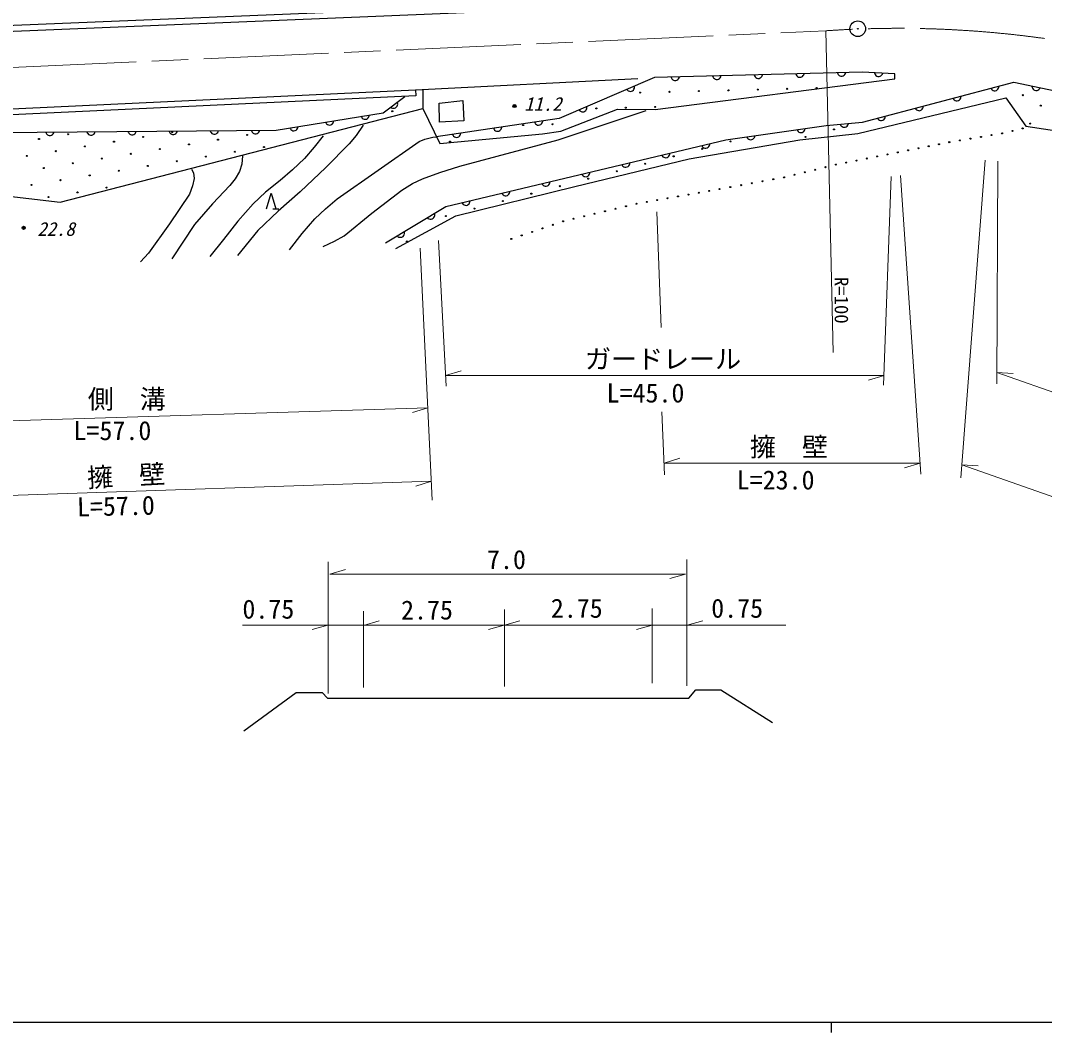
# Model space of a CAD drawing. Units: millimetres, scale not verified. Extents: x 40000 to 680000, y 20000 to 380000.
# Drawn here: x 290108 to 388518, y 204000 to 301311 of the extents above; entities that cross this region are included whole.
import ezdxf
from ezdxf.enums import TextEntityAlignment as Align

# ---------------------------------------------------------------- set-up
doc = ezdxf.new("R2010")
doc.units = ezdxf.units.MM
doc.header["$LTSCALE"] = 1000
doc.linetypes.add('CHAIN', pattern=[18.5, 12, -1.5, 3.5, -1.5])
for name, color, linetype, lineweight in [('M-BGD', 7, 'Continuous', 25), ('M-BMK', 2, 'CHAIN', 13), ('M-BMK-SRVR', 3, 'Continuous', 25), ('M-STR-HTXT', 7, 'Continuous', 13), ('M-TTL-BAND', 7, 'Continuous', 25)]:
    doc.layers.add(name, color=color, linetype=linetype, lineweight=lineweight)
doc.styles.add('ＭＳ ゴシック', font='')
doc.styles.get('ＭＳ ゴシック').set_extended_font_data('MS Gothic')

msp = doc.modelspace()

# ---------------------------------------------------------------- linework, layer by layer
at = {"layer": 'M-BGD'}
for p, q in [((275523, 300287), (352033, 303449)), ((352083, 302851), (275566, 299688)), ((371009, 296337), (351032, 295825)), ((368612, 296275), (368646, 296180)), ((369382, 296199), (369411, 296296)), ((374129, 296183), (371009, 296337)), ((372169, 296279), (372197, 296182)), ((372932, 296146), (372968, 296240)), ((328061, 294656), (349433, 295726)), ((351032, 295825), (341874, 291877)), ((351101, 292739), (374145, 295691)), ((352630, 295866), (352664, 295771)), ((352664, 295771), (352714, 295692)), ((352714, 295692), (352796, 295615)), ((352796, 295615), (352878, 295569)), ((352878, 295569), (352974, 295539)), ((352974, 295539), (353102, 295542)), ((353102, 295542), (353197, 295577)), ((353197, 295577), (353276, 295627)), ((353276, 295627), (353354, 295709)), ((353354, 295709), (353400, 295790)), ((353400, 295790), (353430, 295887)), ((356625, 295969), (356660, 295873)), ((356660, 295873), (356710, 295795)), ((356710, 295795), (356792, 295717)), ((356792, 295717), (356873, 295671)), ((356873, 295671), (356970, 295641)), ((356970, 295641), (357098, 295645)), ((357098, 295645), (357193, 295679)), ((357193, 295679), (357272, 295729)), ((357272, 295729), (357350, 295811)), ((357350, 295811), (357396, 295892)), ((357396, 295892), (357425, 295989)), ((360621, 296071), (360655, 295976)), ((360655, 295976), (360705, 295897)), ((360705, 295897), (360787, 295819)), ((360787, 295819), (360868, 295773)), ((360868, 295773), (360965, 295743)), ((360965, 295743), (361093, 295747)), ((361093, 295747), (361188, 295781)), ((361188, 295781), (361267, 295831)), ((361267, 295831), (361345, 295913)), ((361345, 295913), (361391, 295994)), ((361391, 295994), (361420, 296091)), ((364616, 296173), (364651, 296078)), ((364651, 296078), (364701, 295999)), ((364701, 295999), (364783, 295921)), ((364783, 295921), (364864, 295875)), ((364864, 295875), (364961, 295846)), ((364961, 295846), (365089, 295849)), ((365089, 295849), (365184, 295883)), ((365184, 295883), (365263, 295933)), ((365263, 295933), (365340, 296015)), ((365340, 296015), (365386, 296097)), ((365386, 296097), (365416, 296193)), ((368646, 296180), (368696, 296101)), ((368696, 296101), (368778, 296023)), ((368778, 296023), (368859, 295977)), ((368859, 295977), (368956, 295948)), ((368956, 295948), (369084, 295951)), ((369084, 295951), (369179, 295986)), ((369179, 295986), (369258, 296036)), ((369258, 296036), (369336, 296118)), ((369336, 296118), (369382, 296199)), ((371021, 291548), (385565, 295364)), ((372197, 296182), (372241, 296100)), ((372241, 296100), (372317, 296016)), ((372317, 296016), (372394, 295964)), ((372394, 295964), (372488, 295927)), ((372488, 295927), (372616, 295921)), ((372616, 295921), (372714, 295948)), ((372714, 295948), (372796, 295992)), ((372796, 295992), (372880, 296068)), ((372880, 296068), (372932, 296146)), ((374145, 295691), (374129, 296183)), ((385565, 295364), (402652, 291825)), ((269887, 291920), (328061, 294656)), ((328061, 294656), (328089, 294057)), ((328789, 294631), (328784, 292837)), ((348375, 294680), (348443, 294604)), ((348443, 294604), (348518, 294550)), ((348518, 294550), (348623, 294508)), ((348623, 294508), (348716, 294496)), ((348716, 294496), (348817, 294504)), ((348817, 294504), (348934, 294555)), ((348934, 294555), (349010, 294622)), ((349010, 294622), (349064, 294698)), ((349064, 294698), (349106, 294803)), ((349106, 294803), (349118, 294896)), ((349118, 294896), (349110, 294997)), ((383360, 294786), (383416, 294701)), ((383416, 294701), (383482, 294636)), ((383482, 294636), (383580, 294579)), ((383580, 294579), (383670, 294553)), ((383670, 294553), (383771, 294546)), ((383771, 294546), (383894, 294579)), ((383894, 294579), (383979, 294634)), ((383979, 294634), (384044, 294701)), ((384044, 294701), (384101, 294798)), ((384101, 294798), (384128, 294888)), ((384128, 294888), (384134, 294989)), ((387309, 295003), (387321, 294903)), ((387321, 294903), (387352, 294815)), ((387352, 294815), (387414, 294720)), ((387414, 294720), (387483, 294657)), ((387483, 294657), (387570, 294606)), ((387570, 294606), (387696, 294580)), ((387696, 294580), (387796, 294592)), ((387796, 294592), (387884, 294623)), ((387884, 294623), (387979, 294685)), ((387979, 294685), (388042, 294753)), ((388042, 294753), (388093, 294841)), ((328089, 294057), (270126, 291330)), ((324961, 292437), (327041, 294008)), ((326352, 293368), (326320, 293464)), ((326347, 293163), (326362, 293275)), ((326362, 293275), (326352, 293368)), ((330342, 293372), (332622, 293627)), ((330370, 291543), (330342, 293372)), ((332622, 293627), (332706, 291669)), ((370579, 290442), (384791, 293871)), ((379724, 293832), (379780, 293747)), ((379780, 293747), (379846, 293682)), ((379846, 293682), (379944, 293625)), ((379944, 293625), (380034, 293599)), ((380034, 293599), (380135, 293592)), ((380135, 293592), (380258, 293625)), ((380258, 293625), (380343, 293680)), ((380343, 293680), (380408, 293747)), ((380408, 293747), (380465, 293844)), ((380465, 293844), (380491, 293934)), ((380491, 293934), (380498, 294035)), ((384791, 293871), (386727, 291161)), ((293935, 283838), (328784, 292837)), ((314675, 290762), (324961, 292437)), ((325682, 292981), (325765, 292924)), ((325765, 292924), (325852, 292889)), ((325852, 292889), (325964, 292874)), ((325964, 292874), (326056, 292883)), ((326056, 292883), (326152, 292916)), ((326152, 292916), (326254, 292993)), ((326254, 292993), (326312, 293076)), ((326312, 293076), (326347, 293163)), ((328784, 292837), (330401, 289489)), ((342038, 290667), (347476, 292791)), ((343796, 292705), (343863, 292630)), ((343863, 292630), (343939, 292575)), ((343939, 292575), (344044, 292534)), ((344044, 292534), (344137, 292521)), ((344137, 292521), (344237, 292530)), ((344237, 292530), (344355, 292581)), ((344355, 292581), (344430, 292648)), ((344430, 292648), (344485, 292724)), ((344485, 292724), (344527, 292829)), ((344527, 292829), (344539, 292921)), ((344539, 292921), (344530, 293022)), ((347476, 292791), (351101, 292739)), ((376088, 292878), (376144, 292793)), ((376144, 292793), (376210, 292728)), ((376210, 292728), (376308, 292671)), ((376308, 292671), (376398, 292645)), ((376398, 292645), (376499, 292638)), ((376499, 292638), (376622, 292671)), ((376622, 292671), (376707, 292726)), ((376707, 292726), (376772, 292793)), ((376772, 292793), (376829, 292890)), ((376829, 292890), (376855, 292980)), ((376855, 292980), (376862, 293081)), ((319423, 291535), (319470, 291446)), ((319470, 291446), (319531, 291374)), ((319531, 291374), (319622, 291308)), ((319622, 291308), (319709, 291274)), ((319935, 291278), (320025, 291325)), ((320025, 291325), (320096, 291385)), ((320096, 291385), (320162, 291477)), ((320162, 291477), (320197, 291564)), ((320197, 291564), (320213, 291664)), ((322852, 292094), (322899, 292004)), ((322899, 292004), (322959, 291933)), ((322959, 291933), (323051, 291867)), ((323051, 291867), (323138, 291832)), ((323138, 291832), (323238, 291816)), ((323238, 291816), (323364, 291837)), ((323364, 291837), (323454, 291884)), ((323454, 291884), (323525, 291944)), ((323525, 291944), (323591, 292036)), ((323591, 292036), (323625, 292122)), ((323625, 292122), (323642, 292222)), ((341874, 291877), (330059, 290120)), ((332706, 291669), (330370, 291543)), ((339509, 291525), (339554, 291435)), ((339554, 291435), (339614, 291363)), ((339614, 291363), (339705, 291295)), ((339705, 291295), (339791, 291260)), ((340017, 291261), (340107, 291307)), ((340107, 291307), (340179, 291366)), ((340179, 291366), (340247, 291457)), ((340247, 291457), (340282, 291543)), ((340282, 291543), (340300, 291643)), ((367537, 291216), (371021, 291548)), ((368881, 291344), (368922, 291252)), ((369614, 291237), (369654, 291322)), ((369654, 291322), (369677, 291420)), ((372452, 291924), (372508, 291839)), ((372508, 291839), (372574, 291774)), ((372574, 291774), (372672, 291717)), ((372672, 291717), (372761, 291691)), ((372761, 291691), (372862, 291684)), ((372862, 291684), (372986, 291717)), ((372986, 291717), (373071, 291772)), ((373071, 291772), (373136, 291839)), ((373136, 291839), (373193, 291936)), ((373193, 291936), (373219, 292026)), ((373219, 292026), (373226, 292127)), ((271192, 290415), (314675, 290762)), ((292534, 290585), (292567, 290489)), ((292567, 290489), (292615, 290410)), ((292615, 290410), (292696, 290330)), ((292696, 290330), (292776, 290283)), ((293096, 290286), (293176, 290334)), ((293176, 290334), (293255, 290415)), ((293255, 290415), (293303, 290495)), ((293303, 290495), (293334, 290591)), ((296487, 290617), (296520, 290521)), ((296520, 290521), (296568, 290441)), ((296568, 290441), (296649, 290362)), ((296649, 290362), (296729, 290315)), ((296729, 290315), (296826, 290283)), ((296954, 290284), (297049, 290317)), ((297049, 290317), (297129, 290366)), ((297129, 290366), (297208, 290446)), ((297208, 290446), (297256, 290527)), ((297256, 290527), (297287, 290623)), ((300440, 290648), (300473, 290552)), ((300473, 290552), (300521, 290473)), ((300521, 290473), (300602, 290393)), ((300602, 290393), (300682, 290346)), ((300682, 290346), (300779, 290315)), ((300779, 290315), (300907, 290316)), ((300907, 290316), (301002, 290349)), ((301002, 290349), (301082, 290397)), ((301082, 290397), (301161, 290478)), ((301161, 290478), (301209, 290558)), ((301209, 290558), (301240, 290654)), ((304393, 290680), (304426, 290584)), ((304426, 290584), (304474, 290504)), ((304474, 290504), (304555, 290425)), ((304555, 290425), (304635, 290378)), ((304635, 290378), (304732, 290346)), ((304732, 290346), (304860, 290347)), ((304860, 290347), (304955, 290380)), ((304955, 290380), (305035, 290429)), ((305035, 290429), (305114, 290509)), ((305114, 290509), (305162, 290590)), ((305162, 290590), (305193, 290686)), ((308346, 290711), (308379, 290615)), ((308379, 290615), (308427, 290536)), ((308427, 290536), (308508, 290456)), ((308508, 290456), (308588, 290409)), ((308588, 290409), (308685, 290378)), ((308685, 290378), (308813, 290379)), ((308813, 290379), (308908, 290412)), ((308908, 290412), (308988, 290460)), ((308988, 290460), (309067, 290541)), ((309067, 290541), (309115, 290621)), ((309115, 290621), (309146, 290718)), ((312299, 290743), (312332, 290647)), ((312332, 290647), (312380, 290567)), ((312380, 290567), (312461, 290488)), ((312461, 290488), (312541, 290441)), ((312541, 290441), (312638, 290409)), ((312638, 290409), (312766, 290410)), ((312766, 290410), (312861, 290443)), ((312861, 290443), (312941, 290492)), ((312941, 290492), (313020, 290572)), ((313020, 290572), (313068, 290653)), ((313068, 290653), (313099, 290749)), ((315995, 290977), (316042, 290887)), ((316042, 290887), (316102, 290816)), ((316102, 290816), (316194, 290750)), ((316194, 290750), (316281, 290715)), ((316281, 290715), (316381, 290699)), ((316381, 290699), (316507, 290720)), ((316507, 290720), (316596, 290767)), ((316596, 290767), (316668, 290827)), ((316668, 290827), (316734, 290919)), ((316734, 290919), (316768, 291005)), ((316768, 291005), (316784, 291105)), ((319709, 291274), (319809, 291258)), ((319809, 291258), (319935, 291278)), ((330401, 289489), (340277, 290408)), ((331632, 290354), (331678, 290264)), ((332370, 290286), (332406, 290372)), ((332406, 290372), (332423, 290472)), ((335570, 290940), (335616, 290849)), ((335616, 290849), (335675, 290777)), ((335675, 290777), (335766, 290710)), ((335766, 290710), (335852, 290674)), ((335852, 290674), (335952, 290657)), ((335952, 290657), (336079, 290675)), ((336079, 290675), (336169, 290721)), ((336169, 290721), (336241, 290780)), ((336241, 290780), (336308, 290871)), ((336308, 290871), (336344, 290958)), ((336344, 290958), (336362, 291057)), ((339791, 291260), (339890, 291242)), ((339890, 291242), (340017, 291261)), ((340277, 290408), (342038, 290667)), ((357879, 289834), (367537, 291216)), ((364726, 290814), (364772, 290724)), ((364772, 290724), (364831, 290651)), ((364831, 290651), (364921, 290583)), ((364921, 290583), (365007, 290547)), ((364993, 289834), (370579, 290442)), ((365007, 290547), (365107, 290529)), ((365107, 290529), (365233, 290547)), ((365233, 290547), (365324, 290592)), ((365324, 290592), (365396, 290651)), ((365396, 290651), (365464, 290742)), ((365464, 290742), (365500, 290828)), ((365500, 290828), (365518, 290927)), ((368922, 291252), (368977, 291177)), ((368977, 291177), (369064, 291105)), ((369064, 291105), (369148, 291065)), ((369148, 291065), (369247, 291042)), ((369247, 291042), (369374, 291054)), ((369374, 291054), (369467, 291095)), ((369467, 291095), (369542, 291150)), ((369542, 291150), (369614, 291237)), ((386727, 291161), (391738, 290387)), ((292776, 290283), (292873, 290252)), ((292873, 290252), (293001, 290253)), ((293001, 290253), (293096, 290286)), ((296826, 290283), (296954, 290284)), ((331000, 283418), (357879, 289834)), ((331678, 290264), (331737, 290192)), ((331737, 290192), (331828, 290124)), ((331828, 290124), (331914, 290089)), ((331914, 290089), (332014, 290071)), ((332014, 290071), (332140, 290090)), ((332140, 290090), (332231, 290136)), ((332231, 290136), (332303, 290195)), ((332303, 290195), (332370, 290286)), ((354374, 288009), (364993, 289834)), ((356311, 289279), (356339, 289368)), ((356339, 289368), (356348, 289468)), ((359898, 290123), (359943, 290032)), ((359943, 290032), (360002, 289960)), ((360002, 289960), (360092, 289892)), ((360092, 289892), (360178, 289856)), ((360178, 289856), (360278, 289838)), ((360278, 289838), (360405, 289856)), ((360405, 289856), (360495, 289901)), ((360495, 289901), (360567, 289960)), ((360567, 289960), (360635, 290051)), ((360635, 290051), (360671, 290137)), ((360671, 290137), (360690, 290236)), ((351730, 288366), (351784, 288280)), ((352412, 288266), (352471, 288362)), ((352471, 288362), (352500, 288451)), ((352500, 288451), (352508, 288552)), ((355570, 289283), (355624, 289197)), ((355624, 289197), (355689, 289130)), ((355689, 289130), (355785, 289071)), ((355785, 289071), (355874, 289043)), ((355874, 289043), (355975, 289034)), ((355975, 289034), (356099, 289064)), ((356099, 289064), (356185, 289117)), ((356185, 289117), (356252, 289182)), ((356252, 289182), (356311, 289279)), ((343389, 285354), (354374, 288009)), ((347890, 287450), (347944, 287364)), ((347944, 287364), (348009, 287297)), ((348572, 287349), (348632, 287446)), ((348632, 287446), (348660, 287535)), ((348660, 287535), (348669, 287635)), ((351784, 288280), (351849, 288213)), ((351849, 288213), (351945, 288154)), ((351945, 288154), (352034, 288126)), ((352034, 288126), (352135, 288117)), ((352135, 288117), (352260, 288147)), ((352260, 288147), (352346, 288200)), ((352346, 288200), (352412, 288266)), ((344050, 286533), (344104, 286447)), ((344104, 286447), (344169, 286380)), ((344169, 286380), (344266, 286321)), ((344666, 286367), (344732, 286433)), ((344732, 286433), (344792, 286529)), ((344792, 286529), (344820, 286618)), ((344820, 286618), (344829, 286719)), ((348009, 287297), (348105, 287238)), ((348105, 287238), (348194, 287210)), ((348194, 287210), (348295, 287201)), ((348295, 287201), (348420, 287230)), ((348420, 287230), (348506, 287284)), ((348506, 287284), (348572, 287349)), ((340211, 285617), (340264, 285531)), ((340264, 285531), (340329, 285464)), ((340329, 285464), (340426, 285405)), ((340426, 285405), (340515, 285377)), ((340615, 285368), (340740, 285397)), ((340740, 285397), (340826, 285451)), ((340826, 285451), (340893, 285516)), ((340893, 285516), (340952, 285613)), ((340952, 285613), (340980, 285701)), ((340980, 285701), (340989, 285802)), ((344266, 286321), (344355, 286293)), ((344355, 286293), (344455, 286284)), ((344455, 286284), (344580, 286314)), ((344580, 286314), (344666, 286367)), ((281356, 285289), (293935, 283838)), ((313751, 283210), (314201, 284710)), ((314201, 284710), (314651, 283210)), ((331940, 282533), (343389, 285354)), ((336371, 284700), (336424, 284614)), ((336424, 284614), (336489, 284547)), ((336489, 284547), (336586, 284488)), ((336586, 284488), (336675, 284460)), ((336675, 284460), (336776, 284451)), ((336776, 284451), (336900, 284481)), ((336900, 284481), (336986, 284534)), ((336986, 284534), (337053, 284600)), ((337053, 284600), (337112, 284696)), ((337112, 284696), (337140, 284785)), ((337140, 284785), (337149, 284886)), ((340515, 285377), (340615, 285368)), ((332531, 283784), (332584, 283698)), ((332584, 283698), (332649, 283631)), ((332649, 283631), (332746, 283572)), ((332746, 283572), (332835, 283544)), ((332835, 283544), (332936, 283535)), ((332936, 283535), (333060, 283564)), ((333060, 283564), (333146, 283618)), ((333146, 283618), (333213, 283683)), ((333213, 283683), (333272, 283779)), ((333272, 283779), (333300, 283868)), ((333300, 283868), (333309, 283969)), ((314351, 283210), (314951, 283210)), ((325193, 279934), (331000, 283418)), ((326188, 279381), (331940, 282533)), ((329842, 282369), (329886, 282451)), ((329886, 282451), (329913, 282561)), ((329913, 282654), (329891, 282753)), ((329913, 282561), (329913, 282654)), ((329205, 282341), (329282, 282275)), ((329282, 282275), (329364, 282231)), ((329364, 282231), (329474, 282204)), ((329474, 282204), (329567, 282204)), ((329567, 282204), (329666, 282226)), ((329666, 282226), (329776, 282292)), ((329776, 282292), (329842, 282369)), ((326302, 280599), (326378, 280533)), ((326378, 280533), (326461, 280489)), ((326461, 280489), (326570, 280462)), ((326664, 280462), (326763, 280484)), ((326763, 280484), (326872, 280550)), ((326872, 280550), (326938, 280627)), ((326938, 280627), (326982, 280709)), ((326982, 280709), (327009, 280819)), ((327009, 280912), (326988, 281011)), ((327009, 280819), (327009, 280912)), ((326570, 280462), (326664, 280462)), ((311587, 232995), (316607, 236710)), ((316607, 236710), (319110, 236710)), ((319110, 236710), (319597, 236144)), ((354324, 236144), (355004, 236958)), ((355004, 236958), (357424, 236958)), ((357424, 236958), (362376, 233816)), ((319597, 236144), (354324, 236144))]:
    msp.add_line(p, q, dxfattribs=at)
for points in [[(319188, 279577), (320283, 280075), (321201, 280599), (323862, 282779), (326758, 285008), (327786, 285627), (328727, 286079), (330417, 286708), (332326, 287299), (341786, 289847), (350226, 292661)], [(323027, 291256), (322360, 290257), (321695, 289460), (319441, 287172), (316982, 284827), (314880, 282988), (312914, 281124), (310970, 278712)], [(319188, 290228), (318340, 289114), (317395, 288045), (316239, 286934), (315054, 285934), (313660, 284794), (312456, 283666), (311005, 282009), (309614, 280262), (308320, 278604)], [(315947, 279253), (317179, 280829), (318410, 282234), (319412, 283215), (320543, 284173), (328429, 289666), (328977, 289907), (329726, 290077), (330059, 290120)], [(311456, 288282), (311371, 287481), (311156, 286777), (310750, 286086), (310240, 285447), (308562, 283671), (306846, 281690), (304644, 278388)], [(306548, 287008), (306734, 286649), (306802, 286112), (306649, 285416), (306354, 284605), (304440, 281757), (302406, 278951), (301626, 278094)]]:
    msp.add_lwpolyline(points, dxfattribs=at)
for centre, radius in [((349654, 294376), 50), ((352482, 294448), 50), ((355309, 294520), 50), ((358137, 294593), 50), ((360964, 294665), 50), ((363792, 294737), 50), ((366619, 294810), 50), ((386427, 294129), 50), ((325842, 292581), 50), ((337579, 293078), 150), ((337579, 293078), 90), ((337579, 293078), 30), ((345449, 292853), 50), ((348277, 292926), 50), ((351104, 292998), 50), ((388154, 293120), 50), ((338417, 291259), 50), ((341244, 291331), 50), ((387145, 291393), 50), ((294679, 290370), 50), ((304677, 290566), 50), ((311884, 290307), 50), ((368285, 290830), 50), ((383428, 290287), 50), ((384443, 290457), 50), ((385429, 290691), 50), ((386416, 290926), 50), ((291888, 289915), 50), ((299094, 289656), 50), ((301886, 290111), 50), ((306301, 289397), 50), ((309092, 289852), 50), ((331384, 289664), 50), ((358351, 289686), 50), ((365549, 290113), 50), ((378378, 289414), 50), ((379369, 289611), 50), ((380384, 289780), 50), ((381399, 289949), 50), ((382413, 290118), 50), ((290719, 288292), 50), ((293511, 288746), 50), ((296302, 289201), 50), ((300717, 288488), 50), ((303509, 288942), 50), ((310715, 288684), 50), ((313507, 289138), 50), ((355615, 288968), 50), ((373424, 288432), 50), ((374415, 288629), 50), ((375406, 288825), 50), ((376397, 289022), 50), ((377387, 289218), 50), ((295134, 287578), 50), ((297926, 288033), 50), ((302341, 287319), 50), ((305132, 287774), 50), ((307924, 288229), 50), ((350144, 287532), 50), ((352879, 288250), 50), ((368470, 287450), 50), ((369461, 287646), 50), ((370452, 287843), 50), ((371443, 288039), 50), ((372433, 288236), 50), ((292342, 287123), 50), ((296757, 286410), 50), ((299549, 286864), 50), ((347408, 286815), 50), ((364486, 286473), 50), ((365482, 286717), 50), ((366478, 286961), 50), ((367474, 287206), 50), ((291174, 285500), 50), ((293966, 285955), 50), ((341936, 285379), 50), ((344672, 286097), 50), ((359356, 285477), 50), ((360390, 285665), 50), ((361424, 285853), 50), ((362457, 286041), 50), ((363491, 286228), 50), ((295589, 284786), 50), ((298381, 285241), 50), ((339200, 284661), 50), ((353296, 284396), 50), ((354295, 284573), 50), ((355293, 284749), 50), ((356291, 284925), 50), ((357289, 285101), 50), ((358323, 285289), 50), ((292797, 284331), 50), ((336464, 283943), 50), ((348297, 283450), 50), ((349303, 283692), 50), ((350301, 283868), 50), ((351300, 284044), 50), ((352298, 284220), 50), ((330993, 282507), 50), ((333729, 283225), 50), ((344270, 282484), 50), ((345277, 282725), 50), ((346283, 282967), 50), ((347290, 283208), 50), ((290411, 281367), 150), ((290411, 281367), 90), ((341261, 281662), 50), ((342257, 282000), 50), ((343263, 282242), 50), ((290411, 281367), 30), ((338273, 280648), 50), ((339269, 280986), 50), ((340265, 281324), 50), ((327248, 280063), 50), ((337277, 280309), 50)]:
    msp.add_circle(centre, radius, dxfattribs=at)
at = {"layer": 'M-BMK'}
msp.add_line((270759, 295943), (367514, 300322), dxfattribs=at)
msp.add_arc((374435, 198676), 101881, 71.64294, 93.89514, dxfattribs=at)
at = {"layer": 'M-BMK-SRVR'}
for radius in [750, 30]:
    msp.add_circle((370573, 300519), radius, dxfattribs=at)
at = {"layer": 'M-STR-HTXT'}
for p, q in [((367514, 300322), (368207, 269381)), ((382824, 287874), (380481, 257341)), ((384047, 287791), (383932, 266365)), ((374684, 286402), (376627, 257672)), ((373772, 286301), (373048, 266241)), ((351262, 282921), (351667, 271790)), ((330295, 280167), (331008, 266146)), ((328529, 279412), (329682, 255194)), ((330956, 267171), (332448, 267618)), ((330956, 267171), (373109, 267171)), ((359043, 267170), (359045, 267171)), ((373109, 267171), (371617, 266724)), ((383937, 267454), (385492, 267351)), ((383937, 267454), (455761, 242133)), ((272382, 262305), (329259, 264076)), ((329259, 264076), (327773, 263609)), ((351743, 263689), (351988, 257633)), ((351972, 258748), (353459, 259212)), ((351972, 258748), (376554, 258748)), ((376554, 258748), (375067, 258284)), ((380576, 258576), (382131, 258483)), ((380576, 258576), (413460, 246982)), ((272630, 255087), (329596, 257013)), ((329596, 257013), (328111, 256543)), ((319661, 236584), (319661, 249274)), ((354156, 237348), (354156, 249482)), ((319840, 248087), (321340, 248507)), ((319840, 248087), (354001, 248087)), ((354001, 248087), (352501, 247667)), ((323069, 237175), (323069, 244525)), ((336609, 244663), (336609, 237279)), ((350828, 244767), (350828, 237591)), ((363665, 243177), (311455, 243177)), ((319655, 243162), (318155, 242741)), ((323069, 243148), (324568, 243570)), ((336584, 243168), (335084, 242745)), ((336607, 243162), (338107, 243582)), ((350809, 243162), (349309, 242742)), ((354173, 243162), (355673, 243582))]:
    msp.add_line(p, q, dxfattribs=at)
at = {"layer": 'M-TTL-BAND'}
for p, q in [((40000, 205000), (579000, 205000)), ((368000, 205000), (368000, 204000))]:
    msp.add_line(p, q, dxfattribs=at)

# ---------------------------------------------------------------- texts
at = {"layer": 'M-BGD', "style": 'ＭＳ ゴシック', "oblique": 15}
for s, p in [('11.2', (338517, 292227)), ('22.8', (291729, 280206))]:
    msp.add_text(s, height=1320, dxfattribs=at).set_placement(p, align=Align.BOTTOM_LEFT)
at = {"layer": 'M-STR-HTXT', "style": 'ＭＳ ゴシック'}
for s, height, rotation, p in [('R=100', 1320, 270, (367957, 276649)), ('擁\u3000壁', 1833, 3, (296591, 255876)), ('L=57.0', 1833, 1.4, (295572, 253066))]:
    msp.add_text(s, height=height, rotation=rotation, dxfattribs=at).set_placement(p, align=Align.BOTTOM_LEFT)
for s, p in [('ガードレール', (344362, 267292)), ('側\u3000溝', (296572, 263439)), ('L=45.0', (346432, 264027)), ('L=57.0', (295204, 260414)), ('擁\u3000壁', (360212, 258850)), ('L=23.0', (358937, 255664)), ('7.0', (334941, 248015)), ('0.75', (311436, 243246)), ('2.75', (326680, 243161)), ('2.75', (341073, 243331)), ('0.75', (356488, 243331))]:
    msp.add_text(s, height=1833, dxfattribs=at).set_placement(p, align=Align.BOTTOM_LEFT)

doc.saveas('drawing.dxf')
